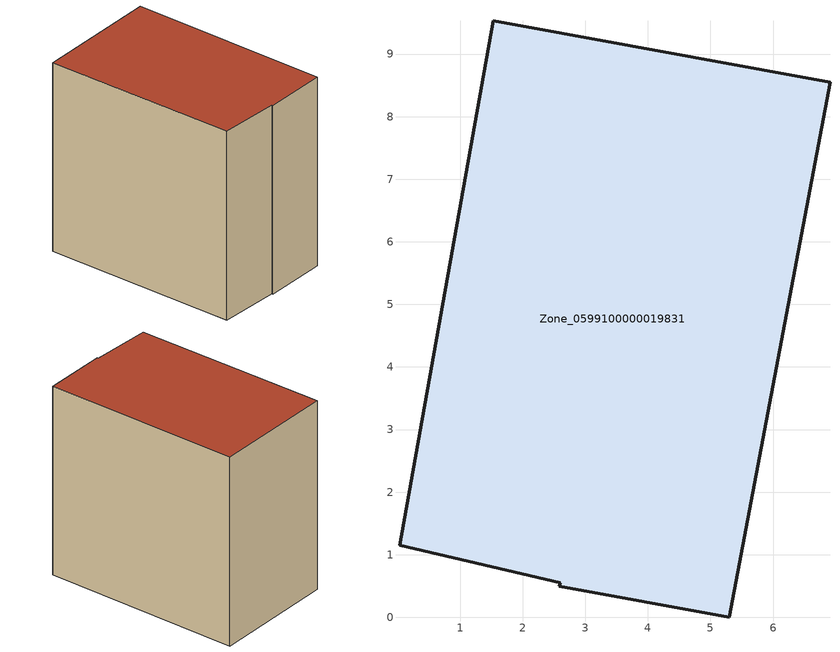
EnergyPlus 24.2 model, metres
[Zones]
Zone_0599100000019831
 floor ground (C_G): 2.6,0.55 0.03,1.16 1.53,9.53 6.91,8.55 5.3,0 2.59,0.5 z0
 wall outside (C_F): 5.3,0 6.91,8.55 1.53,9.53 0.03,1.16 2.6,0.55 2.59,0.5 5.3,0 z0:8.45
 roof outside (C_R): 0.03,1.16 2.6,0.55 2.59,0.5 5.3,0 6.91,8.55 1.53,9.53 z8.45
[BUILDING]
Pand.0599100000019831: North Axis=0; Terrain=City; Loads Convergence Tolerance Value=0.04; Temperature Convergence Tolerance Value=0.4; Solar Distribution=FullExterior; Maximum Number of Warmup Days=25; Minimum Number of Warmup Days=1
[Site:Location]
Rotterdam.The.Hague.AP_ZH_NLD Design_Conditions: Latitude=51.96; Longitude=4.45; Time Zone=1; Elevation=-4.5
[SITE:GROUNDTEMPERATURE:BUILDINGSURFACE]
18, 18, 18, 18, 18, 18, 18, 18, 18, 18, 18, 18
[MATERIAL] Thermal Absorptance=0.9; Solar Absorptance=0.7; Visible Absorptance=0.7
Name | Roughness | Thickness | Conductivity | Density | Specific Heat
G.TI.1975-1991 | MediumSmooth | 0.15 | 0.288461 | 540 | 1210
F.TI.1975-1991 | Rough | 0.3 | 0.230769 | 1920 | 840
R.TI.1975-1991 | MediumRough | 0.2 | 0.153846 | 1500 | 1000
[CONSTRUCTION]
C_G: G.TI.1975-1991
C_F: F.TI.1975-1991
C_R: R.TI.1975-1991
[ZONE]
Zone_0599100000019831: Type=1; Multiplier=1; Ceiling Height=Autocalculate; Volume=Autocalculate; Floor Area=autocalculate; Part of Total Floor Area=Yes
[ZONEINFILTRATION:DESIGNFLOWRATE]
Infil_Zone_0599100000019831: Zone or ZoneList or Space or SpaceList=Zone_0599100000019831; Schedule=AlwaysOn; Design Flow Rate Calculation Method=Flow/Area; Flow Rate per Floor Area=0.003; Constant Term Coefficient=1; Temperature Term Coefficient=0; Velocity Term Coefficient=0; Velocity Squared Term Coefficient=0
[HVACTEMPLATE:ZONE:IDEALLOADSAIRSYSTEM]
Zone_0599100000019831: Maximum Heating Supply Air Temperature=50; Minimum Cooling Supply Air Temperature=13; Maximum Heating Supply Air Humidity Ratio=0.0156; Minimum Cooling Supply Air Humidity Ratio=0.0077; Heating Limit=NoLimit; Cooling Limit=NoLimit; Dehumidification Control Type=ConstantSensibleHeatRatio; Cooling Sensible Heat Ratio=0.7; Dehumidification Setpoint=60; Humidification Control Type=None; Humidification Setpoint=30; Outdoor Air Method=None; Outdoor Air Flow Rate per Person=0.00944; Outdoor Air Flow Rate per Zone Floor Area=0; Outdoor Air Flow Rate per Zone=0; Demand Controlled Ventilation Type=None; Outdoor Air Economizer Type=NoEconomizer; Heat Recovery Type=None; Sensible Heat Recovery Effectiveness=0.7; Latent Heat Recovery Effectiveness=0.65
[ZONECONTROL:THERMOSTAT]
ThermostatControl_Zone_0599100000019831: Zone or ZoneList=Zone_0599100000019831; Control Type Schedule=DualSetpointControlType; Control 1=Thermostat_Zone_0599100000019831; Temperature Difference Between Cutout And Setpoint=0
[THERMOSTATSETPOINT:DUALSETPOINT]
Thermostat_Zone_0599100000019831: Heating Setpoint Temperature Schedule=HeatingSetpoint_Zone_0599100000019831; Cooling Setpoint Temperature Schedule=CoolingSetpoint_Zone_0599100000019831
[SCHEDULE:COMPACT]
HeatingSetpoint_Zone_0599100000019831: Through: 12/31, For: AllDays, Until: 24:00, 21
CoolingSetpoint_Zone_0599100000019831: Through: 12/31, For: AllDays, Until: 24:00, 24
DualSetpointControlType: Through: 12/31, For: AllDays, Until: 24:00, 4
AlwaysOn: Through: 12/31, For: AllDays, Until: 24:00, 1
